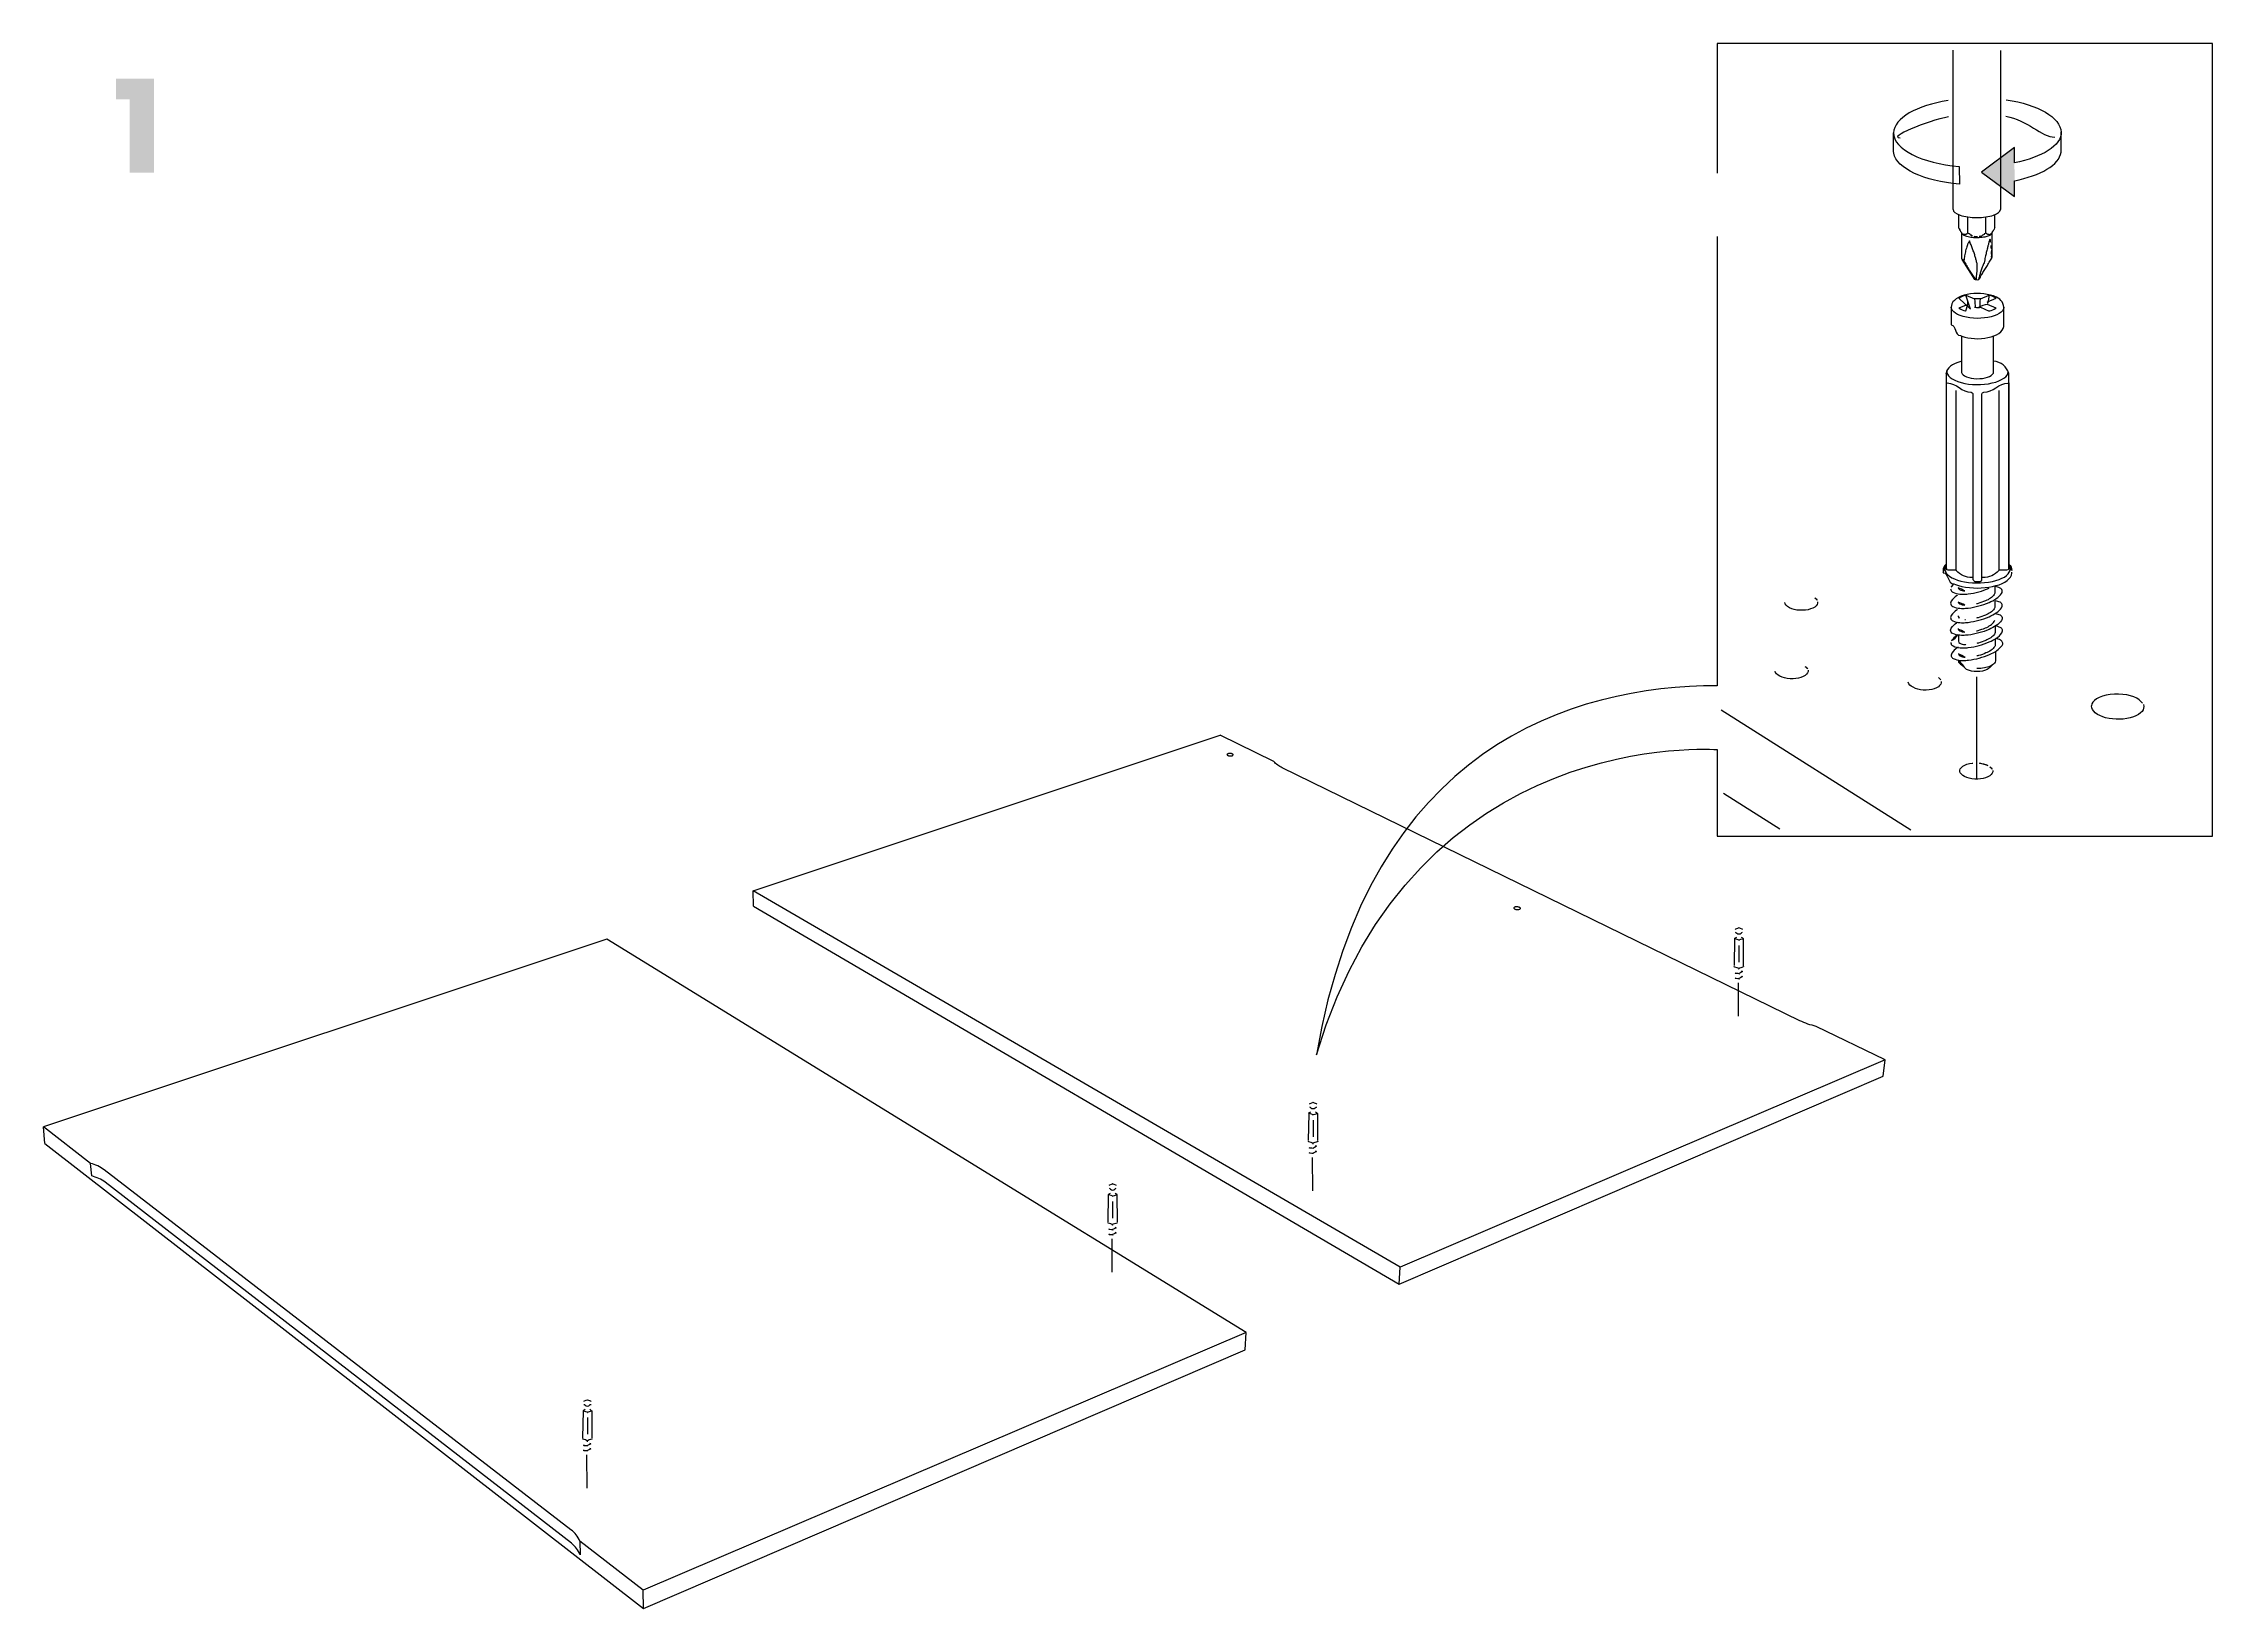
# Model space of a CAD drawing. Header units: metres. Extents: x -30.9 to 24.7, y -10.3 to 6.8.
# Drawn here: x -2.788 to 0.323, y 4.232 to 6.478 of the extents above; entities that cross this region are included whole.
import ezdxf

# ---------------------------------------------------------------- set-up
doc = ezdxf.new("R2010")
doc.units = ezdxf.units.M
doc.header["$MEASUREMENT"] = 0
doc.layers.add('PDF_Working_Num_Penna__255_Num_Penna__255', color=255, linetype='Continuous', lineweight=18)
doc.layers.add('PDF_Working_Num_Penna__7_Num_Penna__7', color=7, linetype='Continuous', lineweight=18)
doc.styles.add('GENERATED_STYLE_1', font='')
doc.styles.get('GENERATED_STYLE_1').set_extended_font_data('Arial')

msp = doc.modelspace()

# ---------------------------------------------------------------- hatches: boundary and pattern name
at = {"layer": 'PDF_Working_Num_Penna__7_Num_Penna__7', "linetype": 'Continuous', "lineweight": 18}
for points in [[(-2.6647, 6.3978), (-2.6647, 6.2923), (-2.6296, 6.2923), (-2.6296, 6.4275), (-2.6841, 6.4275), (-2.6841, 6.3978)], [(0.0387, 6.3287), (-0.0088, 6.2931), (0.0388, 6.2582)]]:
    msp.add_hatch(color=7, dxfattribs=at).paths.add_polyline_path(points)

# ---------------------------------------------------------------- linework, layer by layer
at = {"layer": 'PDF_Working_Num_Penna__255_Num_Penna__255', "color": 255, "linetype": 'Continuous', "lineweight": 18, "flags": 128}
for points in [[(-0.1345, 6.3202), (-0.1349, 6.3226), (-0.1349, 6.3495)], [(0.1055, 6.3217), (0.1055, 6.323), (0.1059, 6.3509)], [(0.0387, 6.3065), (0.0387, 6.3287), (-0.0088, 6.2931), (0.0388, 6.2582), (0.0388, 6.2809)], [(-0.0405, 6.3012), (-0.0401, 6.2758)], [(-0.3576, 5.1282), (-0.3575, 5.0843)], [(-0.9684, 4.8776), (-0.9683, 4.8336)], [(-1.2559, 4.7608), (-1.2558, 4.7169)], [(-2.0093, 4.4508), (-2.0092, 4.4069)]]:
    msp.add_lwpolyline(points, dxfattribs=at)
at = {"layer": 'PDF_Working_Num_Penna__255_Num_Penna__255', "color": 255, "linetype": 'Continuous', "lineweight": 18}
for points in [[(-0.1349, 6.3495), (-0.1349, 6.3259), (-0.0944, 6.3061), (-0.0405, 6.3012)], [(-0.1349, 6.3495), (-0.1349, 6.3259), (-0.0944, 6.3061), (-0.0405, 6.3012)], [(0.1059, 6.3509), (0.1059, 6.3314), (0.0785, 6.3145), (0.0387, 6.3065)], [(0.1059, 6.3509), (0.1059, 6.3314), (0.0785, 6.3145), (0.0387, 6.3065)], [(-0.0401, 6.2758), (-0.0913, 6.2803), (-0.1303, 6.2983), (-0.1345, 6.3202)], [(-0.0401, 6.2758), (-0.0913, 6.2803), (-0.1303, 6.2983), (-0.1345, 6.3202)], [(0.0388, 6.2809), (0.076, 6.2883), (0.1031, 6.3036), (0.1055, 6.3217)], [(0.0388, 6.2809), (0.076, 6.2883), (0.1031, 6.3036), (0.1055, 6.3217)]]:
    msp.add_open_spline(points, degree=3, dxfattribs=at)
at = {"layer": 'PDF_Working_Num_Penna__7_Num_Penna__7', "color": 7, "linetype": 'Continuous', "lineweight": 18, "flags": 128}
for points in [[(-0.3877, 5.4646), (-0.3877, 5.3403), (0.3229, 5.3403), (0.3229, 6.478), (-0.3877, 6.478), (-0.3877, 6.2917)], [(-0.0491, 6.2396), (-0.0491, 6.4683)], [(0.0185, 6.4675), (0.0185, 6.2396)], [(-0.1345, 6.3202), (-0.1349, 6.3226), (-0.1349, 6.3495)], [(0.1055, 6.3217), (0.1055, 6.323), (0.1059, 6.3509)], [(0.0387, 6.3065), (0.0387, 6.3287), (-0.0088, 6.2931), (0.0388, 6.2582), (0.0388, 6.2809)], [(-0.0405, 6.3012), (-0.0401, 6.2758)], [(-0.0412, 6.2136), (-0.0412, 6.2322)], [(-0.0283, 6.2059), (-0.0283, 6.229)], [(-0.0024, 6.2059), (-0.0024, 6.2289)], [(0.0106, 6.2136), (0.0106, 6.2322)], [(-0.3877, 6.201), (-0.3877, 5.5563)], [(-0.0366, 6.1693), (-0.0366, 6.1706), (-0.0366, 6.2054)], [(0.0049, 6.2039), (0.0041, 6.2032), (0.0032, 6.2025), (0.002, 6.2019), (0.0007, 6.2014), (-0.0007, 6.2009), (-0.0023, 6.2004), (-0.004, 6.2), (-0.0059, 6.1997), (-0.0078, 6.1994), (-0.0098, 6.1992), (-0.0118, 6.199), (-0.0139, 6.1989), (-0.016, 6.1989), (-0.0181, 6.199), (-0.0201, 6.1991), (-0.0222, 6.1993), (-0.0241, 6.1995), (-0.026, 6.1999), (-0.0278, 6.2003), (-0.0294, 6.2007), (-0.0309, 6.2012), (-0.0322, 6.2018), (-0.0334, 6.2023), (-0.0345, 6.203), (-0.0353, 6.2036), (-0.0359, 6.2043), (-0.0362, 6.2046)], [(0.006, 6.2054), (0.006, 6.1706)], [(-0.0181, 6.1391), (-0.0362, 6.1679)], [(0.0235, 6.0993), (0.0235, 6.0986), (0.0228, 6.0964), (0.0215, 6.0942), (0.0194, 6.0922), (0.0167, 6.0903), (0.0134, 6.0885), (0.0095, 6.087), (0.0052, 6.0857), (0.0005, 6.0847), (-0.0045, 6.084), (-0.0097, 6.0836), (-0.0149, 6.0834), (-0.0202, 6.0837), (-0.0253, 6.0842), (-0.0302, 6.085), (-0.0348, 6.086), (-0.039, 6.0874), (-0.0428, 6.089), (-0.0459, 6.0907), (-0.0485, 6.0927), (-0.0504, 6.0947), (-0.0516, 6.0969), (-0.052, 6.0991), (-0.052, 6.0994)], [(-0.0309, 6.1165), (-0.0184, 6.1112), (-0.0183, 6.1074), (-0.0179, 6.0992)], [(-0.0106, 6.0992), (-0.0103, 6.1074), (-0.0101, 6.1112), (0.0024, 6.1165)], [(-0.0373, 6.058), (-0.0373, 6.0066), (-0.0372, 6.0057), (-0.0365, 6.004), (-0.035, 6.0024), (-0.0329, 6.0009), (-0.0302, 5.9996), (-0.0269, 5.9985), (-0.0233, 5.9976), (-0.0194, 5.9971), (-0.0153, 5.9968), (-0.0112, 5.9969), (-0.0071, 5.9973), (-0.0033, 5.998), (0.0001, 5.999), (0.0031, 6.0002), (0.0055, 6.0016), (0.0073, 6.0032), (0.0084, 6.0048), (0.0088, 6.0066), (0.0088, 6.058)], [(-0.0373, 6.0219), (-0.038, 6.0217), (-0.0424, 6.0203), (-0.0464, 6.0187), (-0.05, 6.0168), (-0.0531, 6.0147), (-0.0556, 6.0124), (-0.0575, 6.0098), (-0.0586, 6.0074), (-0.0591, 6.0048), (-0.059, 6.0037)], [(-0.0207, 5.7083), (-0.0207, 5.9749)], [(-0.0591, 5.729), (-0.0599, 5.7278), (-0.0608, 5.7253), (-0.061, 5.7228), (-0.0604, 5.7203), (-0.0591, 5.7179), (-0.0571, 5.7156), (-0.0545, 5.7134), (-0.0512, 5.7113), (-0.0473, 5.7095), (-0.0429, 5.7078), (-0.0381, 5.7064), (-0.0328, 5.7053), (-0.0273, 5.7045), (-0.0216, 5.7039), (-0.0157, 5.7037), (-0.0099, 5.7038), (-0.0041, 5.7042), (0.0016, 5.7049), (0.007, 5.7058), (0.012, 5.7071), (0.0167, 5.7086), (0.0208, 5.7104), (0.0244, 5.7123), (0.0274, 5.7145), (0.0297, 5.7167), (0.0313, 5.7191), (0.0323, 5.7216), (0.0324, 5.7241), (0.0319, 5.7265), (0.0306, 5.729)], [(-0.0483, 5.7025), (-0.0461, 5.7016), (-0.0415, 5.7001), (-0.0366, 5.6988), (-0.0314, 5.6978), (-0.0259, 5.6971), (-0.0203, 5.6967), (-0.0147, 5.6965), (-0.009, 5.6966), (-0.0034, 5.697), (0.002, 5.6977), (0.0073, 5.6986), (0.0122, 5.6999), (0.0168, 5.7013), (0.0211, 5.703), (0.0248, 5.705), (0.0281, 5.7071), (0.0308, 5.7095), (0.0329, 5.7121), (0.0343, 5.7149), (0.035, 5.7176), (0.0349, 5.7192)], [(-0.2436, 5.6766), (-0.2436, 5.6747), (-0.2443, 5.6729), (-0.2458, 5.671), (-0.2477, 5.6691), (-0.2504, 5.6676), (-0.2538, 5.6664), (-0.2572, 5.6653), (-0.261, 5.6649), (-0.2651, 5.6645), (-0.2693, 5.6645), (-0.2735, 5.6649), (-0.2772, 5.6657), (-0.2806, 5.6668), (-0.284, 5.6683), (-0.2867, 5.6698), (-0.2886, 5.6717), (-0.2901, 5.6736), (-0.2909, 5.6755)], [(-0.2573, 5.5784), (-0.2573, 5.5765), (-0.2581, 5.5746), (-0.2596, 5.5728), (-0.2615, 5.5708), (-0.2642, 5.5693), (-0.2676, 5.5682), (-0.271, 5.567), (-0.2747, 5.5667), (-0.2789, 5.5663), (-0.2831, 5.5663), (-0.2872, 5.5667), (-0.291, 5.5674), (-0.2944, 5.5686), (-0.2978, 5.5701), (-0.3004, 5.5716), (-0.3024, 5.5734), (-0.3039, 5.5754), (-0.3047, 5.5773)], [(-0.0664, 5.5623), (-0.0664, 5.5603), (-0.0671, 5.5585), (-0.0686, 5.5566), (-0.0705, 5.5547), (-0.0732, 5.5532), (-0.0766, 5.552), (-0.08, 5.5509), (-0.0838, 5.5506), (-0.0879, 5.5501), (-0.0921, 5.5501), (-0.0963, 5.5506), (-0.1, 5.5513), (-0.1034, 5.5524), (-0.1068, 5.554), (-0.1095, 5.5555), (-0.1114, 5.5573), (-0.1129, 5.5592), (-0.1137, 5.5612)], [(-0.0158, 5.569), (-0.0158, 5.4224)], [(-0.382, 5.5216), (-0.1101, 5.3495)], [(0.2236, 5.5292), (0.2243, 5.5266), (0.2239, 5.5243), (0.2232, 5.5216), (0.2217, 5.5194), (0.2194, 5.5172), (0.2167, 5.5149), (0.2129, 5.513), (0.2092, 5.5115), (0.2046, 5.5103), (0.2001, 5.5092), (0.1948, 5.5084), (0.1898, 5.5084), (0.1846, 5.5084), (0.1792, 5.5088), (0.1743, 5.5095), (0.1694, 5.5103), (0.1653, 5.5118), (0.161, 5.5134), (0.1577, 5.5152), (0.1546, 5.5175), (0.1524, 5.5198), (0.1504, 5.5221), (0.1497, 5.5247), (0.1494, 5.5274)], [(-1.7702, 5.262), (-1.1007, 5.4853)], [(-0.0398, 5.4334), (-0.0398, 5.4352), (-0.039, 5.4371), (-0.0375, 5.439), (-0.0352, 5.4409), (-0.0325, 5.4424), (-0.0295, 5.4436), (-0.0257, 5.4447), (-0.022, 5.4451), (-0.0208, 5.4452)], [(0.0076, 5.4345), (0.0076, 5.4326), (0.0068, 5.4307), (0.0053, 5.4289), (0.0034, 5.4269), (0.0007, 5.4254), (-0.0027, 5.4242), (-0.0061, 5.4231), (-0.0098, 5.4228), (-0.0139, 5.4224), (-0.0182, 5.4224), (-0.0223, 5.4228), (-0.0261, 5.4235), (-0.0295, 5.4246), (-0.0329, 5.4262), (-0.0355, 5.4277), (-0.0375, 5.4295), (-0.039, 5.4315), (-0.0398, 5.4334)], [(-0.3785, 5.4023), (-0.2979, 5.3511)], [(-0.8422, 4.7221), (-1.7702, 5.262)], [(-1.77, 5.2399), (-1.7702, 5.262)], [(-1.9805, 5.1927), (-2.7885, 4.9233)], [(-1.0635, 4.6283), (-1.9805, 5.1927)], [(-0.3627, 5.1934), (-0.3634, 5.1547)], [(-0.3565, 5.1838), (-0.3565, 5.1596)], [(-0.3503, 5.1934), (-0.3502, 5.1546)], [(-0.3576, 5.1302), (-0.3575, 5.0823)], [(-0.147, 5.0194), (-0.8422, 4.7221)], [(-2.7863, 4.8995), (-2.7885, 4.9233)], [(-0.9735, 4.9427), (-0.9742, 4.904)], [(-0.9673, 4.9331), (-0.9673, 4.9089)], [(-0.9612, 4.9427), (-0.9611, 4.9039)], [(-2.7863, 4.8995), (-1.9275, 4.2321), (-1.0645, 4.6034), (-1.0635, 4.6283)], [(-0.9684, 4.8796), (-0.9683, 4.8316)], [(-1.261, 4.826), (-1.2617, 4.7873)], [(-1.2486, 4.826), (-1.2485, 4.7872)], [(-1.2548, 4.8164), (-1.2548, 4.7922)], [(-1.2559, 4.7628), (-1.2558, 4.7149)], [(-0.8437, 4.6975), (-0.8422, 4.7221)], [(-2.0144, 4.516), (-2.0151, 4.4773)], [(-2.002, 4.516), (-2.0019, 4.4772)], [(-2.0082, 4.5064), (-2.0082, 4.4822)], [(-2.0093, 4.4528), (-2.0092, 4.4049)], [(-1.9275, 4.2321), (-1.9282, 4.2586)]]:
    msp.add_lwpolyline(points, dxfattribs=at)
for points in [[(-0.038, 6.2076, 0.033269), (-0.0366, 6.2057, 0.041507)], [(-0.0246, 6.2033, 0.028593), (-0.0219, 6.2018, 0.0403)], [(-0.0167, 6.2003, 0.02963), (-0.0142, 6.2003, 0.041989)], [(0.0057, 6.1833, 0.013323), (0.0052, 6.1881, 0.021243)], [(-0.0284, 6.1035), (-0.041, 6.0982), (-0.0404, 6.0979, 0.073157), (-0.0315, 6.0941), (-0.0309, 6.094)], [(-0.0245, 6.0967), (-0.031, 6.1165), (-0.0315, 6.1163, 0.073174), (-0.0404, 6.1125), (-0.0409, 6.1123)], [(-0.0128, 6.099, 0.024909), (-0.0101, 6.0993), (0.0025, 6.0939), (0.003, 6.0941, 0.072976), (0.0119, 6.0979), (0.0123, 6.0982), (-0.0001, 6.1035, 0.098544)], [(0.0004, 6.1058, 0.09597), (-0.0001, 6.107), (0.0124, 6.1123), (0.0119, 6.1125, 0.073313), (0.003, 6.1163), (0.0025, 6.1165)], [(-0.0591, 5.7306, 0.234932), (-0.0636, 5.7211), (-0.0636, 5.7188)], [(0.0306, 5.7306, -0.212979), (0.035, 5.7214)], [(-0.0491, 5.7016, 0.036826), (-0.0519, 5.6982, 0.155657)], [(-0.0421, 5.6967, 0.228813), (-0.04, 5.6942, 0.092059), (-0.0327, 5.6924, 0.013803)], [(-0.0421, 5.6763, 0.225484), (-0.04, 5.6738, 0.092059), (-0.0327, 5.672, 0.013803)], [(-0.0421, 5.6557, 0.223341), (-0.04, 5.6533, 0.090924)], [(-0.0421, 5.6375, 0.226915), (-0.04, 5.6351, 0.089164), (-0.0327, 5.6332, 0.007023)], [(-0.0426, 5.6293, 0.009639), (-0.0439, 5.6285, 0.09126), (-0.0515, 5.6211, 0.155958)], [(-0.0413, 5.6016, 0.222408), (-0.0392, 5.5991, 0.091368), (-0.0319, 5.5973, 0.013052)], [(-0.0417, 5.5931, 0.032587), (-0.0418, 5.5922, 0.194874), (-0.0403, 5.5886, 0.101266), (-0.034, 5.5843, 0.026503)]]:
    msp.add_lwpolyline(points, format="xyb", close=True, dxfattribs=at)
for points in [[(-0.0161, 6.1411, 0.001146), (-0.0156, 6.1438, 0.009082), (-0.0151, 6.1484, 0.006105), (-0.0148, 6.153, 0.01182), (-0.0148, 6.1575, 0.009947), (-0.015, 6.1621, 0.007363), (-0.0162, 6.1669, 0.006112), (-0.0175, 6.1717, 0.009456), (-0.0193, 6.1775, 0.010145), (-0.0214, 6.1832, 0.007121), (-0.0236, 6.1889, 0.001666), (-0.026, 6.1946, 0.016823), (-0.0276, 6.1911)], [(0.0032, 6.1972, -0.002408), (0.0021, 6.1929, 0.003132), (0.001, 6.1885, 0.000971), (-0.0001, 6.1842, 0.002323), (-0.0017, 6.1778, 0.005663), (-0.0031, 6.1714, 0.006347), (-0.0049, 6.1631, 0.006902), (-0.0074, 6.157, 0.013119), (-0.0095, 6.1509, 0.01313), (-0.011, 6.1459, 0.008844), (-0.0123, 6.1411, 0.013883), (-0.0125, 6.1399, 0.016726), (-0.0128, 6.1389, -0.160473), (-0.0167, 6.1385)], [(-0.0291, 6.1876, 0.009036), (-0.0303, 6.1841, 0.014031), (-0.0313, 6.1805, 0.021582), (-0.0329, 6.1733, 0.013529), (-0.0339, 6.1659, 0.004942), (-0.0301, 6.1593, 0.000265), (-0.0261, 6.1526, 0.005425), (-0.0225, 6.1469, 0.010494), (-0.0188, 6.1412)], [(-0.0105, 6.1425, 0.004514), (-0.0083, 6.1461, -0.002623), (-0.0046, 6.1521, -0.004127), (-0.0011, 6.158, -0.000154), (0.0025, 6.1638, -0.000211), (0.006, 6.1696, -0.00307), (0.006, 6.1739, 0.006526), (0.0059, 6.1782)], [(-0.0389, 6.0586), (-0.0369, 6.0578), (-0.0326, 6.0565), (-0.0281, 6.0555), (-0.0234, 6.0548), (-0.0186, 6.0544), (-0.0137, 6.0542), (-0.0088, 6.0544), (-0.004, 6.0549), (0.0007, 6.0557), (0.0051, 6.0567), (0.0092, 6.0581), (0.013, 6.0598), (0.0164, 6.0619), (0.019, 6.0641), (0.021, 6.0664), (0.0224, 6.0689), (0.0233, 6.0715), (0.0235, 6.0739), (0.0235, 6.0993, 0.31483), (0.0104, 6.1147), (0.0084, 6.1155), (0.0041, 6.1168), (-0.0004, 6.1178), (-0.0051, 6.1185), (-0.01, 6.119), (-0.0149, 6.1191), (-0.0197, 6.1189), (-0.0246, 6.1184), (-0.0292, 6.1176), (-0.0336, 6.1166), (-0.0377, 6.1152), (-0.0415, 6.1135), (-0.0449, 6.1114), (-0.0475, 6.1092), (-0.0496, 6.1069), (-0.051, 6.1044), (-0.0518, 6.1019), (-0.052, 6.0994), (-0.052, 6.0739)], [(0.0304, 5.7244, 0.04933), (0.0306, 5.7261), (0.0306, 6.0043, 0.318697), (0.0088, 6.0219)], [(-0.0591, 6.0039), (-0.0591, 6.0043), (-0.0591, 5.7261, 0.051911), (-0.0589, 5.7244)], [(-0.0452, 5.9799), (-0.0452, 5.8871), (-0.0452, 5.7226, 0.142411), (-0.0449, 5.7215, 0.144812), (-0.0477, 5.7219), (-0.0563, 5.7219, -0.353667), (-0.0588, 5.724), (-0.0589, 5.7244), (-0.0589, 5.991)], [(-0.0182, 5.7058), (-0.0154, 5.7057), (-0.0103, 5.7058, 0.402297), (-0.0079, 5.7083), (-0.0079, 5.9749, -0.411709), (-0.0051, 5.9773)], [(0.0304, 5.991), (0.0304, 5.7244), (0.0303, 5.724, -0.35542), (0.0278, 5.7219), (0.0191, 5.7219, 0.132995), (0.0163, 5.7215, 0.139154), (0.0167, 5.7226), (0.0167, 5.9799)], [(-0.0443, 5.6852, 0.091716), (-0.0519, 5.6778, 0.156921), (-0.0529, 5.6748, 0.290369), (-0.0497, 5.6699, 0.091202), (-0.0395, 5.6674, 0.019282), (-0.0354, 5.6673, 0.029368), (-0.0279, 5.6677, 0.035227), (-0.0125, 5.6707, 0.034958), (0.0023, 5.6758, 0.048116), (0.0125, 5.6813, 0.09016), (0.0201, 5.6887, 0.156244), (0.0211, 5.6918, 0.060949), (0.0209, 5.6931, 0.224677), (0.018, 5.6965, 0.062076), (0.0112, 5.6987)], [(-0.0527, 5.6938, 0.219969), (-0.0498, 5.6904, 0.089552), (-0.0395, 5.6878, 0.01608), (-0.0354, 5.6876, 0.031156), (-0.0279, 5.6881, 0.035795), (-0.0125, 5.6911, 0.034971), (0.0023, 5.6962)], [(-0.0207, 5.7112, 0.072115), (-0.0222, 5.7115, -0.204193), (-0.0449, 5.7215)], [(0.0104, 5.6982), (0.0104, 5.6893, -0.150463), (0.0097, 5.6872, -0.088921), (0.0043, 5.6819, -0.048196), (-0.003, 5.678, -0.035662), (-0.0135, 5.6743, -0.007052), (-0.0159, 5.6737)], [(0.0163, 5.7215, -0.203829), (-0.0063, 5.7115, 0.075579), (-0.0079, 5.7112)], [(-0.0443, 5.6647, 0.090238), (-0.0519, 5.6573, 0.466854), (-0.0499, 5.6494, 0.090806), (-0.0395, 5.6469, 0.019281), (-0.0354, 5.6467, 0.031753), (-0.0279, 5.6472, 0.034959), (-0.0125, 5.6502, 0.034154), (0.0023, 5.6553, 0.046367), (0.0125, 5.6608, 0.090569), (0.0201, 5.6682, 0.471295), (0.018, 5.6761, 0.062627), (0.0112, 5.6782)], [(0.0104, 5.6777), (0.0104, 5.6687, -0.147904), (0.0097, 5.6666, -0.089544), (0.0043, 5.6614, -0.045752), (-0.003, 5.6574, -0.034919), (-0.0135, 5.6538, -0.010527), (-0.0159, 5.6532)], [(0.0112, 5.66, -0.060296), (0.018, 5.6578, -0.470733), (0.0201, 5.65, -0.091103), (0.0125, 5.6426, -0.047065), (0.0024, 5.6371, -0.070272), (-0.0279, 5.629, -0.029966), (-0.0354, 5.6285, -0.016078), (-0.0395, 5.6287, -0.089974), (-0.0498, 5.6311, -0.289789), (-0.0529, 5.636, -0.158359), (-0.0519, 5.6391, -0.090664), (-0.0443, 5.6465, 0.001684), (-0.043, 5.6473)], [(-0.0523, 5.6167, 0.22227), (-0.0494, 5.6133, 0.090139), (-0.0392, 5.6107, 0.014925), (-0.035, 5.6105, 0.029379), (-0.0275, 5.611, 0.035295), (-0.0121, 5.614, 0.036437), (0.0026, 5.6191, 0.048126), (0.0129, 5.6246, 0.091922), (0.0205, 5.632, 0.158319), (0.0215, 5.6351, 0.060288), (0.0213, 5.6364, 0.223229), (0.0184, 5.6398, 0.063375), (0.0116, 5.642)], [(-0.0159, 5.635, 0.005276), (-0.0135, 5.6356, 0.034906), (-0.003, 5.6392, 0.047211), (0.0043, 5.6432, 0.08869), (0.0097, 5.6484)], [(0.0108, 5.6415), (0.0108, 5.6325, -0.149221), (0.0101, 5.6304, -0.087888), (0.0047, 5.6252, -0.04664), (-0.0026, 5.6212, -0.034791), (-0.0131, 5.6176, -0.009256), (-0.0155, 5.617)], [(-0.0422, 5.6114, 0.007142), (-0.0435, 5.6105, 0.090754), (-0.0511, 5.6031, 0.15371), (-0.0521, 5.6001, 0.061575), (-0.0519, 5.5987, 0.223995), (-0.049, 5.5953, 0.090739), (-0.0388, 5.5927, 0.017026), (-0.0346, 5.5926, 0.030484), (-0.0271, 5.593, 0.035475), (-0.0117, 5.596, 0.034612), (0.003, 5.6011, 0.04736), (0.0133, 5.6067, 0.090716), (0.0209, 5.614, 0.218843), (0.0217, 5.6184, 0.221581), (0.0188, 5.6219, 0.060845), (0.012, 5.624)], [(-0.0418, 5.6292), (-0.0418, 5.6204, 0.28863), (-0.0397, 5.6173, 0.091565), (-0.0323, 5.6153, 0.01331), (-0.031, 5.6152)], [(0.0112, 5.6235), (0.0112, 5.6145, -0.153116), (0.0105, 5.6125, -0.089822), (0.0051, 5.6072, -0.048431), (-0.0022, 5.6033, -0.035608), (-0.0127, 5.5996, -0.007878), (-0.0151, 5.599)], [(0.0116, 5.6055), (0.0116, 5.5922, -0.196746), (0.0101, 5.5886, -0.100801), (0.0038, 5.5843, -0.056877), (-0.0043, 5.5819, -0.042996), (-0.0151, 5.5809)], [(0.0066, 5.5857), (0.0029, 5.5822, -0.098287), (-0.0017, 5.5791, -0.055228), (-0.0073, 5.5774, -0.086143), (-0.0229, 5.5774, -0.055763), (-0.0286, 5.5791, -0.09866), (-0.0332, 5.5823), (-0.0368, 5.5857)], [(-1.77, 5.2399), (-0.8437, 4.6975), (-0.1496, 4.9962), (-0.147, 5.0194), (-0.2456, 5.0675, -0.05511), (-0.2693, 5.0756), (-1.0115, 5.4386, -0.107809), (-1.0237, 5.4477), (-1.1007, 5.4853)], [(-1.0635, 4.6283), (-1.9282, 4.2586), (-2.0192, 4.3289), (-2.0186, 4.3093, 0.149536), (-2.0312, 4.3258), (-2.6997, 4.8438, 0.096024), (-2.7192, 4.8529), (-2.7207, 4.8709), (-2.7885, 4.9233)], [(-2.0192, 4.3289, 0.154255), (-2.0318, 4.3454), (-2.7013, 4.8618, 0.09581), (-2.7207, 4.8709)]]:
    msp.add_lwpolyline(points, format="xyb", dxfattribs=at)
for points in [[(-0.2477, 5.6823), (-0.2454, 5.6808), (-0.2443, 5.6789)], [(-0.2615, 5.5841), (-0.2592, 5.5826), (-0.2581, 5.5807)], [(-0.0705, 5.5679), (-0.0682, 5.5664), (-0.0671, 5.5646)], [(0.2175, 5.5361), (0.2201, 5.5338), (0.2224, 5.5315)], [(-1.0832, 5.4585), (-1.0837, 5.4587), (-1.0843, 5.4589), (-1.085, 5.459), (-1.0858, 5.4591), (-1.0865, 5.4591), (-1.0873, 5.4591), (-1.088, 5.4591), (-1.0887, 5.4589), (-1.0893, 5.4588), (-1.0898, 5.4586), (-1.0903, 5.4583), (-1.0905, 5.458), (-1.0907, 5.4577), (-1.0908, 5.4574), (-1.0907, 5.4571), (-1.0905, 5.4568), (-1.0901, 5.4565), (-1.0897, 5.4563), (-1.0891, 5.456), (-1.0885, 5.4558), (-1.0878, 5.4557), (-1.087, 5.4556), (-1.0863, 5.4556), (-1.0856, 5.4556), (-1.0848, 5.4556), (-1.0841, 5.4558), (-1.0835, 5.4559), (-1.083, 5.4561), (-1.0826, 5.4564), (-1.0823, 5.4567), (-1.0821, 5.457), (-1.0821, 5.4573), (-1.0821, 5.4576), (-1.0824, 5.4579), (-1.0827, 5.4582)], [(-0.0115, 5.4453), (-0.0098, 5.4451), (-0.0057, 5.4444), (-0.0022, 5.4432), (0.0007, 5.442)], [(0.0034, 5.4401), (0.0057, 5.4387), (0.0068, 5.4368)], [(-0.6713, 5.2383), (-0.6719, 5.2386), (-0.6726, 5.2388), (-0.6734, 5.239), (-0.6742, 5.2391), (-0.675, 5.2392), (-0.6758, 5.2391), (-0.6766, 5.2391), (-0.6773, 5.2389), (-0.6779, 5.2387), (-0.6785, 5.2385), (-0.6789, 5.2382), (-0.6791, 5.2379), (-0.6793, 5.2375), (-0.6793, 5.2372), (-0.6791, 5.2368), (-0.6789, 5.2365), (-0.6785, 5.2361), (-0.6779, 5.2358), (-0.6773, 5.2356), (-0.6766, 5.2354), (-0.6758, 5.2352), (-0.6751, 5.2351), (-0.6743, 5.235), (-0.6734, 5.2351), (-0.6727, 5.2351), (-0.672, 5.2353), (-0.6714, 5.2355), (-0.6708, 5.2357), (-0.6704, 5.236), (-0.6701, 5.2363), (-0.67, 5.2367), (-0.67, 5.237), (-0.6701, 5.2374), (-0.6704, 5.2377), (-0.6708, 5.238)]]:
    msp.add_lwpolyline(points, close=True, dxfattribs=at)
at = {"layer": 'PDF_Working_Num_Penna__7_Num_Penna__7', "color": 7, "linetype": 'Continuous', "lineweight": 18}
for centre, radius, start, end in [((-0.0343, 6.2107), 0.00761, 299.3675, 310.4641), ((-0.0174, 6.2214), 0.0215, 291.2898, 298.9602), ((0.0021, 6.2065), 0.00301, 269.785, 291.7836), ((-0.0007, 6.2117), 0.00897, 304.8631, 314.3337), ((-0.0143, 6.2221), 0.0261, 323.558, 330.1945), ((-0.0087, 6.105), 0.0202, 177.7227, 181.1428), ((-0.0143, 6.0773), 0.0342, 82.9438, 87.5289), ((-1.2599, 4.7858), 0.00173, 166.4778, 179.4892), ((-2.0132, 4.4757), 0.00178, 166.6786, 179.499)]:
    msp.add_arc(centre, radius, start, end, dxfattribs=at)
for centre, major_axis, ratio, start_param, end_param in [((-0.0185, 6.2386), (-0.0306, 0.001), 0.342277, 6.276279, 7.970149), ((-0.0121, 6.2386), (0.0306, 0.001), 0.341996, 4.596931, 6.289635), ((-0.0143, 6.007), (0.044, 0), 0.423276, 3.076221, 6.281279), ((0.1859, 5.5279), (0.0365, 0.0001), 0.449019, 0.521841, 3.168684)]:
    msp.add_ellipse(centre, major_axis=major_axis, ratio=ratio, start_param=start_param, end_param=end_param, dxfattribs=at)
for points in [[(-0.0565, 6.3959), (-0.1015, 6.3889), (-0.1338, 6.3708), (-0.1349, 6.3495)], [(0.027, 6.397), (0.0723, 6.39), (0.1048, 6.3719), (0.1058, 6.3506)], [(-0.0557, 6.3724), (-0.0871, 6.3669), (-0.1439, 6.3424), (-0.1254, 6.3424)], [(-0.1349, 6.3495), (-0.1349, 6.3259), (-0.0944, 6.3061), (-0.0405, 6.3012)], [(0.0261, 6.3735), (0.0578, 6.3681), (0.0777, 6.3434), (0.0964, 6.3434)], [(0.1059, 6.3509), (0.1059, 6.3314), (0.0785, 6.3145), (0.0387, 6.3065)], [(-0.0401, 6.2758), (-0.0913, 6.2803), (-0.1303, 6.2983), (-0.1345, 6.3202)], [(0.0388, 6.2809), (0.076, 6.2883), (0.1031, 6.3036), (0.1055, 6.3217)], [(-0.0394, 6.2099), (-0.038, 6.2099), (-0.0426, 6.2136), (-0.0412, 6.2136)], [(-0.038, 6.2076), (-0.0372, 6.2076), (-0.0403, 6.2099), (-0.0394, 6.2099)], [(-0.0342, 6.2038), (-0.0338, 6.2038), (-0.0359, 6.2046), (-0.0354, 6.2046)], [(-0.033, 6.2035), (-0.0326, 6.2035), (-0.0346, 6.2038), (-0.0342, 6.2038)], [(-0.0319, 6.2036), (-0.0315, 6.2036), (-0.0334, 6.2035), (-0.033, 6.2035)], [(-0.0306, 6.204), (-0.0301, 6.204), (-0.0323, 6.2036), (-0.0319, 6.2036)], [(-0.0283, 6.2059), (-0.0277, 6.2059), (-0.0299, 6.2049), (-0.0294, 6.2049)], [(-0.0246, 6.2033), (-0.0231, 6.2033), (-0.0297, 6.2059), (-0.0283, 6.2059)], [(-0.0167, 6.2003), (-0.0158, 6.2003), (-0.0199, 6.2008), (-0.019, 6.2008)], [(-0.0096, 6.2014), (-0.0089, 6.2014), (-0.0127, 6.2007), (-0.0119, 6.2007)], [(-0.0046, 6.2042), (-0.0037, 6.2042), (-0.008, 6.2026), (-0.007, 6.2026)], [(-0.0024, 6.2059), (-0.0014, 6.2059), (-0.0056, 6.2042), (-0.0046, 6.2042)], [(-0.0016, 6.2052), (-0.0012, 6.2052), (-0.0027, 6.2059), (-0.0024, 6.2059)], [(0.0002, 6.2039), (0.0009, 6.2039), (-0.0023, 6.2052), (-0.0016, 6.2052)], [(0.0011, 6.2036), (0.0014, 6.2036), (-0.0001, 6.2039), (0.0002, 6.2039)], [(0.0021, 6.2035), (0.0025, 6.2035), (0.0008, 6.2036), (0.0011, 6.2036)], [(0.0044, 6.2043), (0.0049, 6.2043), (0.0028, 6.2037), (0.0033, 6.2037)], [(0.0032, 6.1972), (0.0047, 6.1972), (0.0028, 6.1928), (0.0044, 6.1928)], [(0.0056, 6.2046), (0.0057, 6.2046), (0.0049, 6.2039), (0.0049, 6.2039)], [(0.0067, 6.2066), (0.0073, 6.2066), (0.005, 6.2053), (0.0056, 6.2053)], [(0.0098, 6.212), (0.011, 6.212), (0.0073, 6.2091), (0.0083, 6.2091)], [(0.0106, 6.2136), (0.0112, 6.2136), (0.0093, 6.212), (0.0098, 6.212)], [(-0.0339, 6.1659), (-0.0324, 6.1659), (-0.0382, 6.1693), (-0.0366, 6.1693)], [(-0.0291, 6.1876), (-0.0278, 6.1876), (-0.0289, 6.1911), (-0.0276, 6.1911)], [(0.0057, 6.1833), (0.0073, 6.1833), (0.0042, 6.1782), (0.0059, 6.1782)], [(-0.0178, 6.1399), (-0.0172, 6.1399), (-0.0194, 6.1412), (-0.0188, 6.1412)], [(-0.0167, 6.1385), (-0.0162, 6.1385), (-0.0186, 6.1391), (-0.0181, 6.1391)], [(-0.0167, 6.1385), (-0.0162, 6.1385), (-0.0184, 6.1399), (-0.0178, 6.1399)], [(-0.0164, 6.1397), (-0.016, 6.1397), (-0.0172, 6.1385), (-0.0167, 6.1385)], [(-0.0161, 6.1411), (-0.0157, 6.1411), (-0.0169, 6.1397), (-0.0164, 6.1397)], [(-0.0116, 6.1406), (-0.0109, 6.1406), (-0.0135, 6.1389), (-0.0128, 6.1389)], [(-0.0125, 6.1391), (-0.0124, 6.1391), (-0.0128, 6.1389), (-0.0128, 6.1389)], [(-0.0105, 6.1425), (-0.0097, 6.1425), (-0.0123, 6.1406), (-0.0116, 6.1406)], [(-0.0284, 6.107), (-0.028, 6.107), (-0.0293, 6.1058), (-0.0289, 6.1058)], [(-0.0289, 6.1046), (-0.0285, 6.1046), (-0.0288, 6.1035), (-0.0284, 6.1035)], [(-0.0128, 6.1114), (-0.0119, 6.1114), (-0.0193, 6.1112), (-0.0184, 6.1112)], [(-0.0184, 6.0993), (-0.0175, 6.0993), (-0.014, 6.0991), (-0.0131, 6.0991)], [(0.0004, 6.1046), (0.0008, 6.1046), (0, 6.1058), (0.0004, 6.1058)], [(-0.052, 6.0739), (-0.0447, 6.0739), (-0.0474, 6.0586), (-0.0389, 6.0586)], [(-0.0578, 5.9907), (-0.0447, 5.9907), (-0.0366, 5.9773), (-0.0235, 5.9773)], [(-0.0207, 5.9748), (-0.0192, 5.9748), (-0.0249, 5.9773), (-0.0235, 5.9773)], [(-0.0051, 5.9773), (0.0081, 5.9773), (0.0163, 5.9906), (0.0294, 5.9906)], [(-0.0635, 5.7185), (-0.0555, 5.7185), (-0.0578, 5.7025), (-0.0483, 5.7025)], [(-0.0529, 5.6952), (-0.0524, 5.6952), (-0.0532, 5.6938), (-0.0527, 5.6938)], [(-0.0207, 5.7083), (-0.0193, 5.7083), (-0.0196, 5.7058), (-0.0182, 5.7058)], [(-0.043, 5.6861), (-0.0425, 5.6861), (-0.0448, 5.6852), (-0.0443, 5.6852)], [(-0.043, 5.6655), (-0.0425, 5.6655), (-0.0448, 5.6647), (-0.0443, 5.6647)], [(-0.0422, 5.6566), (-0.0419, 5.6566), (-0.0423, 5.6557), (-0.0421, 5.6557)], [(-0.0422, 5.6384), (-0.0419, 5.6384), (-0.0423, 5.6375), (-0.0421, 5.6375)], [(-0.0327, 5.6515), (-0.0323, 5.6515), (-0.0318, 5.6514), (-0.0313, 5.6514)], [(0.0097, 5.6484), (0.0105, 5.6484), (0.0097, 5.6505), (0.0104, 5.6505)], [(-0.0525, 5.6181), (-0.052, 5.6181), (-0.0528, 5.6167), (-0.0523, 5.6167)], [(-0.0414, 5.6024), (-0.0411, 5.6024), (-0.0416, 5.6016), (-0.0413, 5.6016)], [(-0.0332, 5.5823), (-0.0332, 5.5823), (-0.0331, 5.5822), (-0.0331, 5.5822)], [(0.0029, 5.5822), (0.0029, 5.5822), (0.0029, 5.5823), (0.003, 5.5823)], [(-0.3877, 5.5563), (-0.594, 5.5563), (-0.8869, 5.4692), (-0.9626, 5.0269)], [(-0.9626, 5.0269), (-0.8208, 5.5007), (-0.3877, 5.4646), (-0.3877, 5.4646)], [(-0.3565, 5.2092), (-0.3535, 5.2092), (-0.3633, 5.2067), (-0.3619, 5.2067)], [(-0.3618, 5.2026), (-0.3604, 5.2026), (-0.3594, 5.2001), (-0.3565, 5.2001)], [(-0.3511, 5.2067), (-0.3497, 5.2067), (-0.3595, 5.2092), (-0.3565, 5.2092)], [(-0.3565, 5.2001), (-0.3536, 5.2001), (-0.3527, 5.2026), (-0.3513, 5.2026)], [(-0.3565, 5.1909), (-0.3531, 5.1909), (-0.3641, 5.1934), (-0.3627, 5.1934)], [(-0.3627, 5.1934), (-0.3618, 5.1934), (-0.3616, 5.1956), (-0.3597, 5.1956)], [(-0.3504, 5.193), (-0.3491, 5.193), (-0.3597, 5.1909), (-0.3565, 5.1909)], [(-0.3532, 5.1955), (-0.3513, 5.1955), (-0.3512, 5.1934), (-0.3503, 5.1934)], [(-0.3503, 5.1934), (-0.3502, 5.1934), (-0.3504, 5.1931), (-0.3504, 5.1931)], [(-0.3566, 5.1499), (-0.3529, 5.1499), (-0.3652, 5.1532), (-0.3633, 5.1532)], [(-0.3633, 5.1532), (-0.3632, 5.1532), (-0.3634, 5.1536), (-0.3633, 5.1536)], [(-0.3561, 5.143), (-0.3532, 5.143), (-0.3628, 5.1434), (-0.3617, 5.1434)], [(-0.3561, 5.1357), (-0.3532, 5.1357), (-0.3628, 5.1362), (-0.3617, 5.1362)], [(-0.3617, 5.1434), (-0.3613, 5.1434), (-0.3617, 5.1448), (-0.361, 5.1448)], [(-0.3617, 5.1362), (-0.3613, 5.1362), (-0.3617, 5.1375), (-0.361, 5.1375)], [(-0.3499, 5.1533), (-0.348, 5.1533), (-0.3603, 5.1499), (-0.3566, 5.1499)], [(-0.3514, 5.1461), (-0.3504, 5.1461), (-0.3591, 5.143), (-0.3561, 5.143)], [(-0.3514, 5.1389), (-0.3504, 5.1389), (-0.3591, 5.1357), (-0.3561, 5.1357)], [(-0.3533, 5.147), (-0.3523, 5.147), (-0.3519, 5.1461), (-0.3514, 5.1461)], [(-0.3533, 5.1397), (-0.3523, 5.1397), (-0.3519, 5.1389), (-0.3514, 5.1389)], [(-0.9673, 4.9586), (-0.9643, 4.9586), (-0.9741, 4.956), (-0.9727, 4.956)], [(-0.9726, 4.952), (-0.9712, 4.952), (-0.9702, 4.9495), (-0.9674, 4.9495)], [(-0.9619, 4.956), (-0.9605, 4.956), (-0.9703, 4.9586), (-0.9673, 4.9586)], [(-0.9674, 4.9495), (-0.9645, 4.9495), (-0.9635, 4.952), (-0.9621, 4.952)], [(-0.9674, 4.9402), (-0.9639, 4.9402), (-0.9749, 4.9427), (-0.9735, 4.9427)], [(-0.9735, 4.9427), (-0.9726, 4.9427), (-0.9724, 4.9449), (-0.9706, 4.9449)], [(-0.9612, 4.9424), (-0.9599, 4.9424), (-0.9705, 4.9402), (-0.9674, 4.9402)], [(-0.964, 4.9448), (-0.9621, 4.9448), (-0.9621, 4.9427), (-0.9612, 4.9427)], [(-0.9612, 4.9427), (-0.961, 4.9427), (-0.9612, 4.9424), (-0.9612, 4.9424)], [(-0.9674, 4.8992), (-0.9637, 4.8992), (-0.976, 4.9025), (-0.9741, 4.9025)], [(-0.9741, 4.9025), (-0.974, 4.9025), (-0.9742, 4.9029), (-0.9741, 4.9029)], [(-0.9669, 4.8923), (-0.964, 4.8923), (-0.9736, 4.8928), (-0.9726, 4.8928)], [(-0.9669, 4.885), (-0.964, 4.885), (-0.9736, 4.8855), (-0.9726, 4.8855)], [(-0.9726, 4.8928), (-0.9721, 4.8928), (-0.9725, 4.8941), (-0.9718, 4.8941)], [(-0.9726, 4.8855), (-0.9721, 4.8855), (-0.9725, 4.8869), (-0.9718, 4.8869)], [(-0.9607, 4.9026), (-0.9588, 4.9026), (-0.9711, 4.8992), (-0.9674, 4.8992)], [(-0.9623, 4.8955), (-0.9612, 4.8955), (-0.9699, 4.8923), (-0.9669, 4.8923)], [(-0.9623, 4.8882), (-0.9612, 4.8882), (-0.9699, 4.885), (-0.9669, 4.885)], [(-0.9641, 4.8963), (-0.9631, 4.8963), (-0.9628, 4.8955), (-0.9623, 4.8955)], [(-0.9641, 4.8891), (-0.9631, 4.8891), (-0.9628, 4.8882), (-0.9623, 4.8882)], [(-1.2548, 4.8235), (-1.2514, 4.8235), (-1.2624, 4.826), (-1.261, 4.826)], [(-1.2548, 4.8418), (-1.2518, 4.8418), (-1.2615, 4.8393), (-1.2601, 4.8393)], [(-1.261, 4.826), (-1.2601, 4.826), (-1.2599, 4.8281), (-1.258, 4.8281)], [(-1.26, 4.8352), (-1.2586, 4.8352), (-1.2577, 4.8327), (-1.2548, 4.8327)], [(-1.2487, 4.8256), (-1.2474, 4.8256), (-1.2579, 4.8235), (-1.2548, 4.8235)], [(-1.2494, 4.8393), (-1.248, 4.8393), (-1.2577, 4.8418), (-1.2548, 4.8418)], [(-1.2548, 4.8327), (-1.2519, 4.8327), (-1.251, 4.8352), (-1.2496, 4.8352)], [(-1.2514, 4.8281), (-1.2496, 4.8281), (-1.2495, 4.826), (-1.2486, 4.826)], [(-1.2486, 4.826), (-1.2485, 4.826), (-1.2487, 4.8256), (-1.2487, 4.8256)], [(-1.2549, 4.7825), (-1.2512, 4.7825), (-1.2634, 4.7858), (-1.2616, 4.7858)], [(-1.2544, 4.7756), (-1.2515, 4.7756), (-1.261, 4.776), (-1.26, 4.776)], [(-1.2544, 4.7683), (-1.2515, 4.7683), (-1.261, 4.7687), (-1.26, 4.7687)], [(-1.26, 4.776), (-1.2596, 4.776), (-1.26, 4.7774), (-1.2592, 4.7774)], [(-1.26, 4.7687), (-1.2596, 4.7687), (-1.26, 4.7701), (-1.2592, 4.7701)], [(-1.2482, 4.7859), (-1.2463, 4.7859), (-1.2586, 4.7825), (-1.2549, 4.7825)], [(-1.2497, 4.7787), (-1.2487, 4.7787), (-1.2574, 4.7756), (-1.2544, 4.7756)], [(-1.2497, 4.7715), (-1.2487, 4.7715), (-1.2574, 4.7683), (-1.2544, 4.7683)], [(-1.2516, 4.7796), (-1.2505, 4.7796), (-1.2502, 4.7787), (-1.2497, 4.7787)], [(-1.2516, 4.7723), (-1.2505, 4.7723), (-1.2502, 4.7715), (-1.2497, 4.7715)], [(-2.0082, 4.5134), (-2.0048, 4.5134), (-2.0158, 4.516), (-2.0144, 4.516)], [(-2.0082, 4.5318), (-2.0052, 4.5318), (-2.015, 4.5293), (-2.0136, 4.5293)], [(-2.0144, 4.516), (-2.0135, 4.516), (-2.0133, 4.5181), (-2.0115, 4.5181)], [(-2.0135, 4.5252), (-2.0121, 4.5252), (-2.0111, 4.5227), (-2.0082, 4.5227)], [(-2.0021, 4.5156), (-2.0008, 4.5156), (-2.0114, 4.5134), (-2.0082, 4.5134)], [(-2.0028, 4.5293), (-2.0014, 4.5293), (-2.0112, 4.5318), (-2.0082, 4.5318)], [(-2.0082, 4.5227), (-2.0053, 4.5227), (-2.0044, 4.5252), (-2.003, 4.5252)], [(-2.0049, 4.5181), (-2.003, 4.5181), (-2.003, 4.516), (-2.002, 4.516)], [(-2.002, 4.516), (-2.0019, 4.516), (-2.0021, 4.5156), (-2.0021, 4.5156)], [(-2.0083, 4.4724), (-2.0046, 4.4724), (-2.0169, 4.4758), (-2.015, 4.4758)], [(-2.0078, 4.4655), (-2.0049, 4.4655), (-2.0145, 4.466), (-2.0135, 4.466)], [(-2.0078, 4.4583), (-2.0049, 4.4583), (-2.0145, 4.4587), (-2.0135, 4.4587)], [(-2.0135, 4.466), (-2.013, 4.466), (-2.0134, 4.4674), (-2.0127, 4.4674)], [(-2.0135, 4.4587), (-2.013, 4.4587), (-2.0134, 4.4601), (-2.0127, 4.4601)], [(-2.0016, 4.4758), (-1.9997, 4.4758), (-2.012, 4.4724), (-2.0083, 4.4724)], [(-2.0031, 4.4687), (-2.0021, 4.4687), (-2.0108, 4.4655), (-2.0078, 4.4655)], [(-2.0031, 4.4614), (-2.0021, 4.4614), (-2.0108, 4.4583), (-2.0078, 4.4583)], [(-2.005, 4.4696), (-2.004, 4.4696), (-2.0037, 4.4687), (-2.0031, 4.4687)], [(-2.005, 4.4623), (-2.004, 4.4623), (-2.0037, 4.4614), (-2.0031, 4.4614)]]:
    msp.add_open_spline(points, degree=3, dxfattribs=at)

# ---------------------------------------------------------------- texts
at = {"layer": 'PDF_Working_Num_Penna__7_Num_Penna__7', "color": 7, "linetype": 'Continuous', "lineweight": 18, "insert": (-0.4653, 6.1981), "char_height": 0.0000077, "attachment_point": 7, "style": 'GENERATED_STYLE_1'}
msp.add_mtext('\\A1;{\\pql;\\fArial|b0|i0|c0|p34;4x}', dxfattribs=at)
at = {"layer": 'PDF_Working_Num_Penna__7_Num_Penna__7', "color": 7, "linetype": 'Continuous', "lineweight": 18, "char_height": 0.00000321, "attachment_point": 7, "rotation": 90, "style": 'GENERATED_STYLE_1'}
for s, insert in [('\\A1;{\\pql;\\fArial|b0|i0|c0|p34;118331}', (0.1086, 5.5753)), ('\\A1;{\\pql;\\fArial|b0|i0|c0|p34;112996}', (0.1734, 5.5753))]:
    msp.add_mtext(s, dxfattribs=dict(at, insert=insert))

doc.saveas('drawing.dxf')
